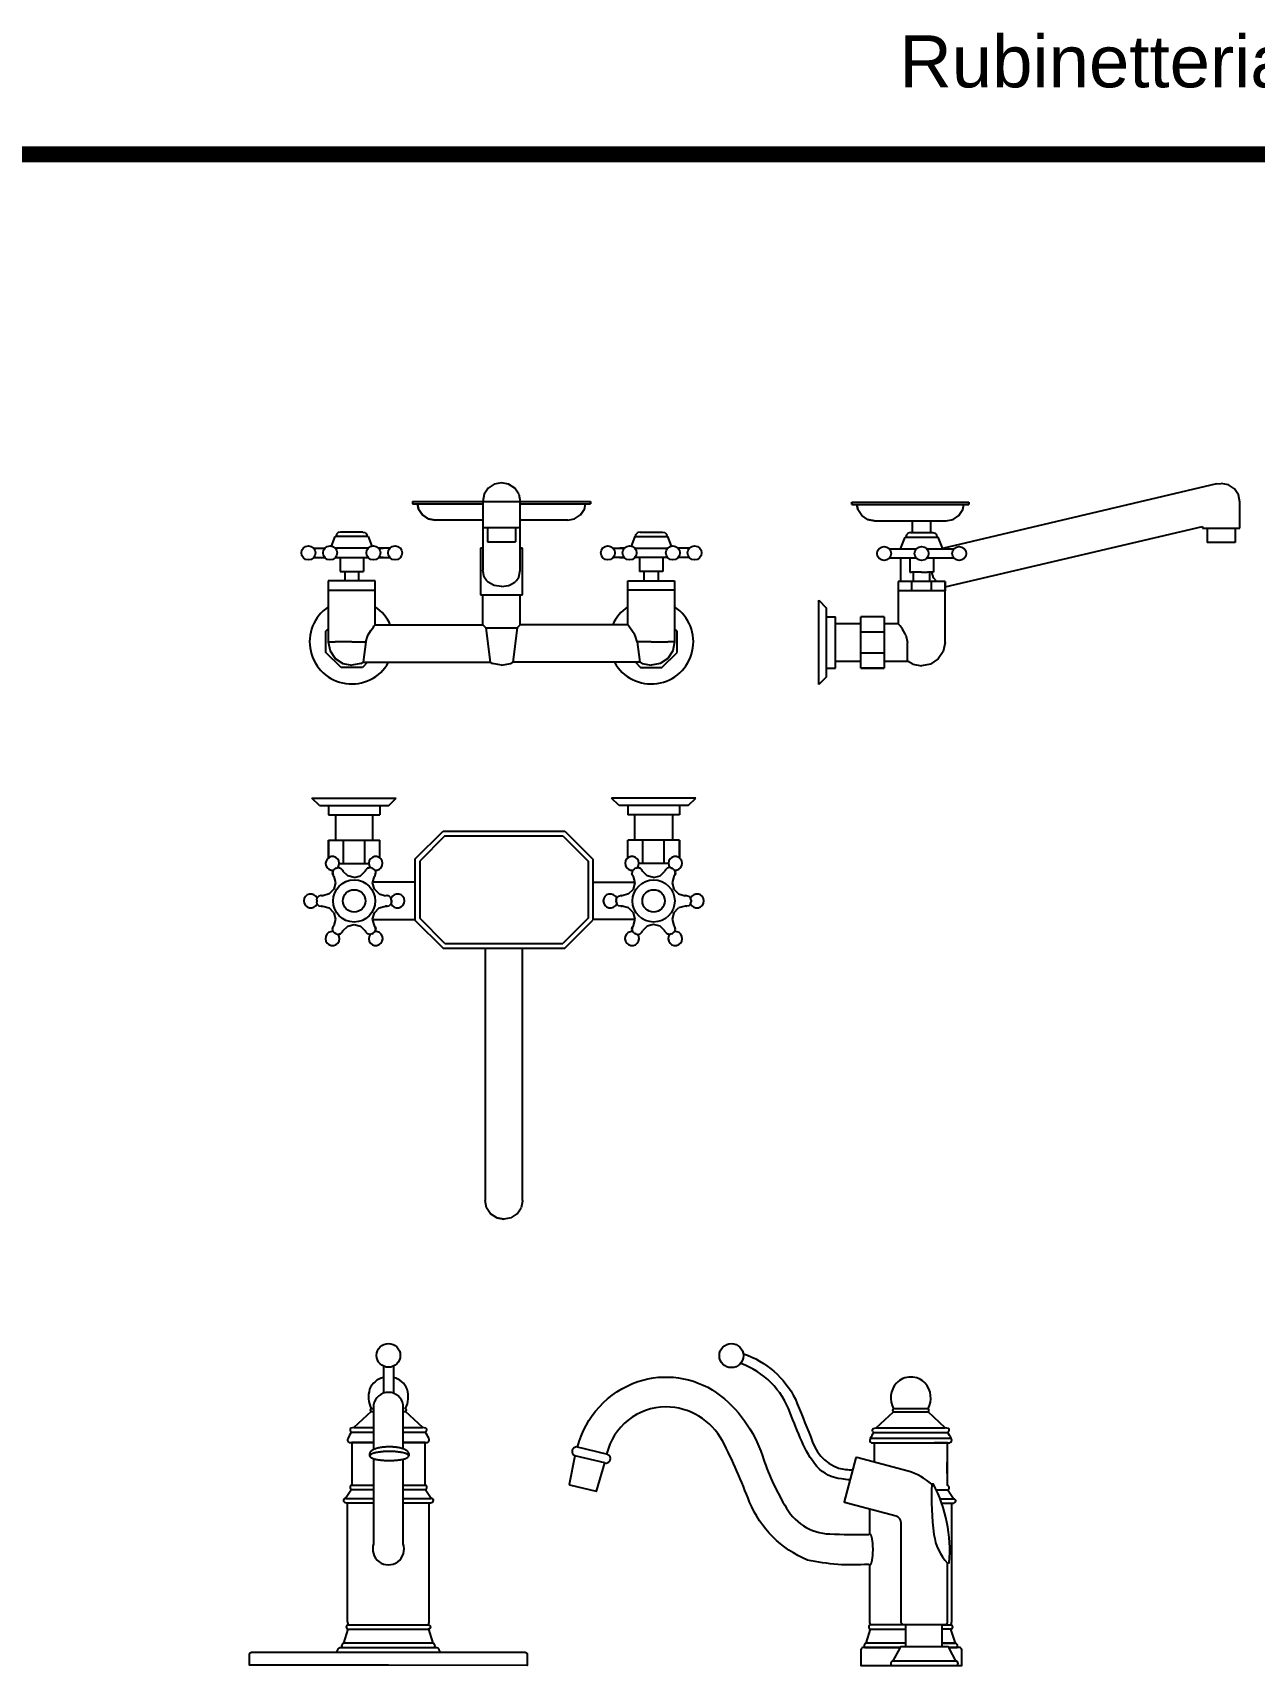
# Model space of a CAD drawing. Header units: millimetres. Extents: x 500 to 613, y 94 to 180.
# Drawn here: x 556.98 to 589.61, y 135.49 to 179.08 of the extents above; entities that cross this region are included whole.
import ezdxf

# ---------------------------------------------------------------- set-up
doc = ezdxf.new("R2010")
doc.units = ezdxf.units.MM
doc.layers.add('RUBINETTI', color=251, linetype='Continuous')
doc.layers.add('www.archweb.it - blocchi dwg', color=2, linetype='Continuous')
doc.styles.get("Standard").update_dxf_attribs({"font": 'arial.ttf'})

msp = doc.modelspace()

# ---------------------------------------------------------------- linework, layer by layer
at = {"layer": 'RUBINETTI', "linetype": 'ByBlock'}
for p, q in [((569.313, 167.025), (569.15, 166.916)), ((569.505, 167.062), (569.313, 167.025)), ((569.696, 167.025), (569.505, 167.062)), ((569.858, 166.916), (569.696, 167.025)), ((588.597, 167.029), (581.285, 165.304)), ((588.597, 167.029), (588.725, 167.046)), ((588.918, 167.008), (588.725, 167.046)), ((589.08, 166.9), (588.918, 167.008)), ((567.129, 166.565), (569.005, 166.565)), ((567.129, 166.565), (567.129, 166.502)), ((567.129, 166.565), (567.129, 166.502)), ((569.005, 166.565), (569.004, 165.862)), ((569.005, 166.562), (569.004, 165.862)), ((569.043, 166.753), (569.005, 166.563)), ((569.15, 166.916), (569.043, 166.753)), ((569.966, 166.753), (569.858, 166.916)), ((569.966, 166.753), (570.004, 166.562)), ((570.003, 166.565), (571.879, 166.565)), ((570.004, 166.556), (570.004, 166.562)), ((570.004, 166.559), (570.004, 166.556)), ((571.879, 166.565), (571.879, 166.502)), ((571.879, 166.502), (571.879, 166.565)), ((578.863, 166.548), (581.989, 166.548)), ((578.863, 166.485), (578.863, 166.548)), ((578.863, 166.548), (578.863, 166.485)), ((581.989, 166.485), (581.989, 166.548)), ((581.989, 166.548), (581.989, 166.485)), ((589.188, 166.738), (589.08, 166.9)), ((589.225, 166.546), (589.188, 166.738)), ((589.225, 165.846), (589.225, 166.546)), ((567.129, 166.502), (569.004, 166.502)), ((567.263, 166.502), (567.29, 166.361)), ((567.29, 166.361), (567.263, 166.502)), ((567.29, 166.361), (567.395, 166.205)), ((567.395, 166.205), (567.29, 166.361)), ((567.395, 166.205), (567.55, 166.101)), ((567.55, 166.101), (567.395, 166.205)), ((567.55, 166.101), (567.735, 166.065)), ((567.735, 166.065), (567.55, 166.101)), ((570.004, 166.502), (571.879, 166.502)), ((571.274, 166.065), (571.458, 166.101)), ((571.274, 166.065), (571.458, 166.101)), ((571.458, 166.101), (571.614, 166.205)), ((571.458, 166.101), (571.614, 166.205)), ((571.614, 166.205), (571.718, 166.361)), ((571.718, 166.361), (571.614, 166.205)), ((571.718, 166.361), (571.745, 166.502)), ((571.718, 166.361), (571.745, 166.502)), ((578.863, 166.485), (581.989, 166.485)), ((578.997, 166.485), (579.025, 166.344)), ((579.025, 166.344), (578.997, 166.485)), ((579.129, 166.189), (579.025, 166.344)), ((579.129, 166.189), (579.025, 166.344)), ((579.284, 166.084), (579.129, 166.189)), ((579.284, 166.084), (579.129, 166.189)), ((581.568, 166.084), (581.723, 166.189)), ((581.568, 166.084), (581.723, 166.189)), ((581.723, 166.189), (581.827, 166.344)), ((581.827, 166.344), (581.723, 166.189)), ((581.827, 166.344), (581.854, 166.485)), ((581.827, 166.344), (581.854, 166.485)), ((565.1, 165.687), (565.085, 165.627)), ((565.145, 165.731), (565.1, 165.687)), ((565.205, 165.747), (565.145, 165.731)), ((565.805, 165.747), (565.865, 165.731)), ((565.865, 165.731), (565.908, 165.687)), ((565.925, 165.627), (565.908, 165.687)), ((569.004, 166.065), (567.735, 166.065)), ((570.004, 165.862), (569.004, 165.862)), ((569.005, 165.862), (569.005, 164.725)), ((569.129, 165.862), (569.129, 165.488)), ((569.879, 165.862), (569.879, 165.488)), ((571.274, 166.065), (570.004, 166.065)), ((573.084, 165.627), (573.1, 165.687)), ((573.144, 165.731), (573.1, 165.687)), ((573.204, 165.747), (573.144, 165.731)), ((573.804, 165.747), (573.864, 165.731)), ((573.864, 165.731), (573.908, 165.687)), ((573.908, 165.687), (573.924, 165.627)), ((579.284, 166.084), (579.469, 166.048)), ((579.469, 166.048), (579.284, 166.084)), ((579.469, 166.048), (581.383, 166.048)), ((580.322, 165.671), (580.305, 165.611)), ((580.365, 165.714), (580.322, 165.671)), ((580.425, 165.731), (580.365, 165.714)), ((580.475, 166.048), (580.475, 165.731)), ((580.975, 165.731), (580.975, 166.048)), ((581.025, 165.731), (581.085, 165.714)), ((581.085, 165.714), (581.13, 165.671)), ((581.145, 165.611), (581.13, 165.671)), ((581.351, 164.286), (588.225, 165.894)), ((581.383, 166.048), (581.568, 166.084)), ((581.383, 166.048), (581.568, 166.084)), ((588.225, 165.894), (588.225, 165.846)), ((588.225, 165.846), (589.225, 165.846)), ((588.351, 165.846), (588.351, 165.471)), ((589.101, 165.846), (589.101, 165.471)), ((564.505, 165.315), (564.505, 165.291)), ((564.505, 165.315), (564.786, 165.315)), ((564.964, 165.373), (565.062, 165.627)), ((565.084, 165.315), (565.066, 165.315)), ((565.943, 165.315), (565.084, 165.315)), ((565.947, 165.627), (566.044, 165.373)), ((566.222, 165.315), (566.344, 165.315)), ((566.504, 165.315), (566.222, 165.315)), ((566.504, 165.291), (566.504, 165.315)), ((568.985, 165.315), (568.942, 165.315)), ((568.985, 165.315), (568.942, 165.315)), ((568.942, 165.315), (568.942, 164.065)), ((569.005, 165.315), (568.985, 165.315)), ((569.005, 165.315), (568.985, 165.315)), ((570.004, 165.315), (570.024, 165.315)), ((570.024, 165.315), (570.004, 165.315)), ((570.024, 165.315), (570.067, 165.315)), ((570.067, 165.315), (570.024, 165.315)), ((570.067, 164.065), (570.067, 165.315)), ((572.505, 165.291), (572.505, 165.315)), ((572.505, 165.315), (572.786, 165.315)), ((572.786, 165.315), (572.665, 165.315)), ((573.062, 165.627), (572.965, 165.373)), ((573.066, 165.315), (573.925, 165.315)), ((573.925, 165.315), (573.943, 165.315)), ((574.045, 165.373), (573.947, 165.627)), ((574.504, 165.315), (574.222, 165.315)), ((574.504, 165.315), (574.504, 165.291)), ((579.86, 165.298), (580.585, 165.298)), ((580.163, 165.298), (580.283, 165.611)), ((580.866, 165.298), (581.588, 165.298)), ((581.289, 165.298), (581.169, 165.611)), ((589.101, 165.471), (588.351, 165.471)), ((564.505, 165.087), (564.505, 165.065)), ((564.505, 165.065), (564.785, 165.065)), ((565.067, 165.065), (565.084, 165.065)), ((565.067, 165.065), (565.084, 165.065)), ((565.084, 165.065), (565.144, 165.065)), ((565.084, 165.065), (565.942, 165.065)), ((565.192, 165.065), (565.192, 164.69)), ((565.817, 165.065), (565.817, 164.69)), ((566.344, 165.065), (566.223, 165.065)), ((566.223, 165.065), (566.504, 165.065)), ((566.504, 165.065), (566.504, 165.087)), ((572.505, 165.065), (572.505, 165.087)), ((572.785, 165.065), (572.505, 165.065)), ((572.665, 165.065), (572.785, 165.065)), ((573.925, 165.065), (573.067, 165.065)), ((573.192, 165.065), (573.192, 164.69)), ((573.817, 165.065), (573.817, 164.69)), ((573.925, 165.065), (573.865, 165.065)), ((573.942, 165.065), (573.925, 165.065)), ((573.942, 165.065), (573.925, 165.065)), ((574.504, 165.065), (574.223, 165.065)), ((574.504, 165.087), (574.504, 165.065)), ((580.586, 165.048), (579.863, 165.048)), ((580.163, 165.048), (580.163, 164.423)), ((580.413, 165.048), (580.413, 164.673)), ((581.589, 165.048), (580.865, 165.048)), ((581.039, 165.048), (581.039, 164.673)), ((564.879, 164.44), (564.879, 162.815)), ((566.129, 164.44), (564.879, 164.44)), ((565.192, 164.69), (565.817, 164.69)), ((565.317, 164.69), (565.317, 164.44)), ((565.692, 164.44), (565.692, 164.69)), ((566.129, 163.267), (566.129, 164.44)), ((569.043, 164.543), (569.005, 164.725)), ((569.107, 164.448), (569.043, 164.543)), ((569.15, 164.407), (569.107, 164.448)), ((569.289, 164.327), (569.15, 164.407)), ((569.719, 164.327), (569.858, 164.407)), ((569.858, 164.407), (569.902, 164.448)), ((569.902, 164.448), (569.966, 164.543)), ((569.966, 164.543), (570.004, 164.725)), ((572.879, 163.267), (572.879, 164.44)), ((572.879, 164.44), (574.129, 164.44)), ((573.817, 164.69), (573.192, 164.69)), ((573.317, 164.44), (573.317, 164.69)), ((573.692, 164.69), (573.692, 164.44)), ((574.129, 164.44), (574.129, 162.815)), ((580.101, 164.423), (580.101, 164.173)), ((580.101, 164.423), (580.101, 164.173)), ((580.413, 164.673), (580.455, 164.673)), ((580.57, 164.673), (580.455, 164.673)), ((580.467, 164.173), (580.467, 164.423)), ((580.511, 164.423), (580.511, 164.673)), ((580.725, 164.673), (580.57, 164.673)), ((580.725, 164.673), (580.882, 164.673)), ((580.997, 164.673), (580.882, 164.673)), ((580.941, 164.423), (580.941, 164.673)), ((580.984, 164.423), (580.984, 164.173)), ((581.047, 164.526), (580.994, 164.673)), ((581.039, 164.673), (580.997, 164.673)), ((581.123, 164.432), (581.047, 164.526)), ((581.351, 164.173), (581.351, 164.423)), ((581.351, 164.423), (581.351, 164.173)), ((564.879, 164.19), (566.129, 164.19)), ((569.005, 163.267), (569.005, 164.065)), ((569.313, 164.319), (569.289, 164.327)), ((569.505, 164.288), (569.313, 164.319)), ((569.505, 164.288), (569.696, 164.319)), ((569.696, 164.319), (569.719, 164.327)), ((570.004, 163.267), (570.004, 164.065)), ((574.129, 164.19), (572.879, 164.19)), ((577.977, 163.923), (578.177, 163.723)), ((580.101, 164.173), (580.101, 163.299)), ((581.351, 162.799), (581.351, 164.173)), ((578.177, 163.485), (578.427, 163.485)), ((579.727, 163.485), (579.101, 163.485)), ((579.727, 163.485), (579.101, 163.485)), ((564.817, 163.099), (564.879, 163.161)), ((564.817, 162.53), (564.817, 163.099)), ((565.946, 163.001), (566.019, 163.121)), ((566.019, 163.121), (566.082, 163.207)), ((566.082, 163.207), (566.099, 163.229)), ((566.099, 163.229), (566.129, 163.267)), ((566.129, 163.267), (569.005, 163.267)), ((569.005, 163.267), (569.043, 163.229)), ((569.082, 163.19), (569.043, 163.229)), ((569.966, 163.229), (569.927, 163.19)), ((570.004, 163.267), (569.966, 163.229)), ((572.879, 163.267), (570.004, 163.267)), ((572.909, 163.229), (572.879, 163.267)), ((572.927, 163.207), (572.909, 163.229)), ((572.989, 163.121), (572.927, 163.207)), ((573.063, 163.001), (572.989, 163.121)), ((574.192, 163.099), (574.129, 163.161)), ((574.192, 162.53), (574.192, 163.099)), ((579.101, 163.299), (578.427, 163.299)), ((579.101, 163.083), (579.727, 163.083)), ((580.101, 163.299), (579.727, 163.299)), ((580.131, 163.26), (580.101, 163.299)), ((580.149, 163.238), (580.131, 163.26)), ((580.211, 163.152), (580.149, 163.238)), ((580.284, 163.032), (580.211, 163.152)), ((564.879, 162.815), (564.927, 162.576)), ((564.879, 162.815), (564.927, 162.815)), ((564.927, 162.815), (565.063, 162.815)), ((565.265, 162.815), (565.063, 162.815)), ((565.505, 162.815), (565.265, 162.815)), ((565.505, 162.815), (565.744, 162.815)), ((565.744, 162.815), (565.883, 162.815)), ((565.883, 162.815), (565.806, 162.267)), ((565.883, 162.815), (565.925, 162.959)), ((565.925, 162.959), (565.946, 163.001)), ((573.084, 162.959), (573.063, 163.001)), ((573.126, 162.815), (573.084, 162.959)), ((573.126, 162.815), (573.203, 162.267)), ((573.265, 162.815), (573.126, 162.815)), ((573.504, 162.815), (573.265, 162.815)), ((573.504, 162.815), (573.744, 162.815)), ((573.744, 162.815), (573.946, 162.815)), ((574.082, 162.815), (573.946, 162.815)), ((574.129, 162.815), (574.082, 162.576)), ((574.129, 162.815), (574.082, 162.815)), ((580.305, 162.99), (580.284, 163.032)), ((580.305, 162.99), (580.351, 162.799)), ((581.351, 162.799), (581.303, 162.559)), ((565.219, 162.128), (564.817, 162.53)), ((564.927, 162.576), (565.063, 162.373)), ((565.063, 162.373), (565.265, 162.238)), ((565.265, 162.238), (565.505, 162.19)), ((565.744, 162.238), (565.505, 162.19)), ((565.744, 162.238), (565.806, 162.267)), ((565.928, 162.267), (565.789, 162.128)), ((565.806, 162.267), (569.203, 162.267)), ((569.203, 162.267), (569.265, 162.238)), ((569.505, 162.19), (569.265, 162.238)), ((569.505, 162.19), (569.744, 162.238)), ((569.744, 162.238), (569.806, 162.267)), ((573.203, 162.267), (569.806, 162.267)), ((573.08, 162.267), (573.219, 162.128)), ((573.265, 162.238), (573.203, 162.267)), ((573.265, 162.238), (573.504, 162.19)), ((573.744, 162.238), (573.504, 162.19)), ((573.946, 162.373), (573.744, 162.238)), ((573.789, 162.128), (574.192, 162.53)), ((574.082, 162.576), (573.946, 162.373)), ((578.427, 162.299), (579.101, 162.299)), ((579.727, 162.513), (579.101, 162.513)), ((579.727, 162.299), (580.351, 162.299)), ((580.487, 162.221), (580.351, 162.299)), ((580.487, 162.221), (580.725, 162.173)), ((580.965, 162.221), (580.725, 162.173)), ((581.168, 162.356), (580.965, 162.221)), ((581.303, 162.559), (581.168, 162.356)), ((565.789, 162.128), (565.219, 162.128)), ((573.219, 162.128), (573.789, 162.128)), ((578.177, 161.873), (577.977, 161.673)), ((578.177, 162.111), (578.427, 162.111)), ((579.727, 162.111), (579.101, 162.111)), ((579.101, 162.111), (579.727, 162.111)), ((564.443, 158.644), (566.693, 158.644)), ((564.643, 158.444), (564.443, 158.644)), ((564.643, 158.444), (566.493, 158.444)), ((564.881, 158.444), (564.881, 158.194)), ((566.255, 158.444), (566.255, 158.194)), ((566.493, 158.444), (566.693, 158.644)), ((574.693, 158.644), (572.443, 158.644)), ((572.643, 158.444), (572.443, 158.644)), ((574.493, 158.444), (572.643, 158.444)), ((572.881, 158.444), (572.881, 158.194)), ((574.255, 158.444), (574.255, 158.194)), ((574.493, 158.444), (574.693, 158.644)), ((564.881, 158.194), (566.255, 158.194)), ((565.069, 158.194), (565.069, 157.52)), ((566.069, 157.52), (566.069, 158.194)), ((574.255, 158.194), (572.881, 158.194)), ((573.068, 157.52), (573.068, 158.194)), ((574.068, 158.194), (574.068, 157.52)), ((564.881, 157.52), (566.255, 157.52)), ((564.881, 157.044), (564.881, 157.52)), ((564.881, 157.52), (564.881, 157.044)), ((565.283, 156.894), (565.283, 157.52)), ((565.853, 156.894), (565.853, 157.52)), ((566.255, 157.046), (566.255, 157.52)), ((566.255, 157.046), (566.255, 157.52)), ((567.193, 157.008), (567.943, 157.758)), ((567.995, 157.632), (567.319, 156.956)), ((567.943, 157.758), (571.193, 157.758)), ((567.995, 157.632), (571.141, 157.632)), ((571.141, 157.632), (571.818, 156.956)), ((571.193, 157.758), (571.943, 157.008)), ((574.255, 157.52), (572.881, 157.52)), ((572.881, 157.046), (572.881, 157.52)), ((572.881, 157.046), (572.881, 157.52)), ((573.283, 156.894), (573.283, 157.52)), ((573.853, 156.894), (573.853, 157.52)), ((574.255, 157.044), (574.255, 157.52)), ((574.255, 157.52), (574.255, 157.044)), ((567.193, 157.008), (567.193, 155.382)), ((567.319, 156.956), (567.319, 155.434)), ((571.818, 156.956), (571.818, 155.434)), ((571.943, 157.008), (571.943, 155.382)), ((564.989, 156.646), (565.005, 156.706)), ((565.005, 156.706), (564.989, 156.646)), ((564.989, 156.646), (565.005, 156.586)), ((565.005, 156.586), (564.989, 156.646)), ((565.046, 156.748), (565.005, 156.706)), ((565.005, 156.706), (565.016, 156.717)), ((565.005, 156.706), (565.016, 156.717)), ((565.011, 156.577), (565.005, 156.586)), ((565.005, 156.586), (565.011, 156.577)), ((565.011, 156.577), (565.026, 156.551)), ((565.011, 156.577), (565.026, 156.551)), ((565.026, 156.551), (565.073, 156.379)), ((565.026, 156.551), (565.073, 156.379)), ((565.046, 156.748), (565.069, 156.761)), ((565.069, 156.761), (565.091, 156.773)), ((565.091, 156.773), (565.069, 156.761)), ((565.091, 156.773), (565.148, 156.788)), ((565.148, 156.788), (565.208, 156.772)), ((565.175, 156.894), (565.283, 156.894)), ((565.252, 156.728), (565.208, 156.772)), ((565.252, 156.728), (565.256, 156.719)), ((565.256, 156.719), (565.252, 156.728)), ((565.256, 156.719), (565.271, 156.692)), ((565.396, 156.566), (565.271, 156.692)), ((565.283, 156.894), (565.853, 156.894)), ((565.569, 156.52), (565.396, 156.566)), ((565.569, 156.52), (565.74, 156.566)), ((565.865, 156.692), (565.74, 156.566)), ((565.853, 156.894), (565.96, 156.894)), ((565.88, 156.719), (565.865, 156.692)), ((565.88, 156.719), (565.884, 156.728)), ((565.884, 156.728), (565.88, 156.719)), ((565.929, 156.772), (565.884, 156.728)), ((565.929, 156.772), (565.989, 156.788)), ((565.989, 156.788), (565.929, 156.772)), ((566.046, 156.773), (565.989, 156.788)), ((566.046, 156.773), (566.069, 156.761)), ((566.063, 156.379), (566.11, 156.551)), ((566.069, 156.761), (566.09, 156.748)), ((566.09, 156.748), (566.131, 156.706)), ((566.125, 156.577), (566.11, 156.551)), ((566.125, 156.577), (566.131, 156.586)), ((566.131, 156.586), (566.125, 156.577)), ((566.131, 156.706), (566.148, 156.646)), ((566.131, 156.586), (566.148, 156.646)), ((573.005, 156.706), (572.989, 156.646)), ((573.005, 156.586), (572.989, 156.646)), ((573.046, 156.748), (573.005, 156.706)), ((573.011, 156.577), (573.005, 156.586)), ((573.005, 156.586), (573.011, 156.577)), ((573.011, 156.577), (573.026, 156.551)), ((573.073, 156.379), (573.026, 156.551)), ((573.068, 156.761), (573.046, 156.748)), ((573.09, 156.773), (573.068, 156.761)), ((573.09, 156.773), (573.148, 156.788)), ((573.208, 156.772), (573.148, 156.788)), ((573.148, 156.788), (573.208, 156.772)), ((573.283, 156.894), (573.176, 156.894)), ((573.208, 156.772), (573.252, 156.728)), ((573.256, 156.719), (573.252, 156.728)), ((573.252, 156.728), (573.256, 156.719)), ((573.256, 156.719), (573.271, 156.692)), ((573.271, 156.692), (573.396, 156.566)), ((573.853, 156.894), (573.283, 156.894)), ((573.568, 156.52), (573.396, 156.566)), ((573.568, 156.52), (573.74, 156.566)), ((573.74, 156.566), (573.865, 156.692)), ((573.961, 156.894), (573.853, 156.894)), ((573.88, 156.719), (573.865, 156.692)), ((573.884, 156.728), (573.88, 156.719)), ((573.88, 156.719), (573.884, 156.728)), ((573.884, 156.728), (573.929, 156.772)), ((573.989, 156.788), (573.929, 156.772)), ((574.045, 156.773), (573.989, 156.788)), ((574.068, 156.761), (574.045, 156.773)), ((574.045, 156.773), (574.068, 156.761)), ((574.11, 156.551), (574.063, 156.379)), ((574.11, 156.551), (574.063, 156.379)), ((574.09, 156.748), (574.068, 156.761)), ((574.09, 156.748), (574.131, 156.706)), ((574.125, 156.577), (574.11, 156.551)), ((574.125, 156.577), (574.11, 156.551)), ((574.131, 156.706), (574.12, 156.717)), ((574.131, 156.706), (574.12, 156.717)), ((574.125, 156.577), (574.131, 156.586)), ((574.131, 156.586), (574.125, 156.577)), ((574.148, 156.646), (574.131, 156.706)), ((574.131, 156.706), (574.148, 156.646)), ((574.148, 156.646), (574.131, 156.586)), ((574.131, 156.586), (574.148, 156.646)), ((564.901, 156.082), (564.73, 156.036)), ((565.026, 156.208), (564.901, 156.082)), ((565.073, 156.379), (565.026, 156.208)), ((566.11, 156.208), (566.063, 156.379)), ((566.069, 156.392), (566.064, 156.386)), ((566.069, 156.399), (566.069, 156.392)), ((567.193, 156.396), (566.069, 156.396)), ((566.235, 156.082), (566.11, 156.208)), ((566.235, 156.082), (566.408, 156.036)), ((571.943, 156.396), (573.068, 156.396)), ((572.901, 156.082), (572.729, 156.036)), ((572.901, 156.082), (573.026, 156.208)), ((573.026, 156.208), (573.073, 156.379)), ((573.068, 156.399), (573.068, 156.392)), ((573.068, 156.392), (573.072, 156.386)), ((574.063, 156.379), (574.11, 156.208)), ((574.11, 156.208), (574.235, 156.082)), ((574.235, 156.082), (574.406, 156.036)), ((564.569, 155.92), (564.584, 155.978)), ((564.569, 155.92), (564.569, 155.896)), ((564.569, 155.896), (564.569, 155.87)), ((564.569, 155.896), (564.569, 155.87)), ((564.584, 155.812), (564.569, 155.87)), ((564.584, 155.978), (564.629, 156.021)), ((564.629, 155.769), (564.584, 155.812)), ((564.584, 155.812), (564.629, 155.769)), ((564.689, 156.038), (564.629, 156.021)), ((564.629, 155.769), (564.689, 155.752)), ((564.699, 156.037), (564.689, 156.038)), ((564.699, 155.753), (564.689, 155.752)), ((564.699, 156.037), (564.73, 156.036)), ((564.73, 156.036), (564.699, 156.037)), ((564.699, 155.753), (564.73, 155.754)), ((564.699, 155.753), (564.73, 155.754)), ((564.73, 155.754), (564.901, 155.709)), ((565.026, 155.582), (564.901, 155.709)), ((566.11, 155.582), (566.235, 155.709)), ((566.235, 155.709), (566.408, 155.754)), ((566.438, 156.037), (566.408, 156.036)), ((566.438, 156.037), (566.408, 156.036)), ((566.438, 155.753), (566.408, 155.754)), ((566.408, 155.754), (566.438, 155.753)), ((566.438, 156.037), (566.448, 156.038)), ((566.448, 155.752), (566.438, 155.753)), ((566.438, 155.753), (566.448, 155.752)), ((566.508, 156.021), (566.448, 156.038)), ((566.448, 155.752), (566.508, 155.769)), ((566.552, 155.978), (566.508, 156.021)), ((566.508, 156.021), (566.552, 155.978)), ((566.552, 155.812), (566.508, 155.769)), ((566.568, 155.92), (566.552, 155.978)), ((566.568, 155.87), (566.552, 155.812)), ((566.568, 155.92), (566.569, 155.896)), ((566.569, 155.896), (566.568, 155.87)), ((566.568, 155.87), (566.569, 155.896)), ((572.569, 155.92), (572.568, 155.896)), ((572.568, 155.896), (572.569, 155.87)), ((572.569, 155.87), (572.568, 155.896)), ((572.569, 155.92), (572.584, 155.978)), ((572.569, 155.87), (572.584, 155.812)), ((572.584, 155.978), (572.629, 156.021)), ((572.629, 156.021), (572.584, 155.978)), ((572.584, 155.812), (572.629, 155.769)), ((572.629, 156.021), (572.689, 156.038)), ((572.689, 155.752), (572.629, 155.769)), ((572.699, 156.037), (572.689, 156.038)), ((572.689, 155.752), (572.699, 155.753)), ((572.699, 155.753), (572.689, 155.752)), ((572.699, 156.037), (572.729, 156.036)), ((572.699, 156.037), (572.729, 156.036)), ((572.699, 155.753), (572.729, 155.754)), ((572.729, 155.754), (572.699, 155.753)), ((572.901, 155.709), (572.729, 155.754)), ((573.026, 155.582), (572.901, 155.709)), ((574.11, 155.582), (574.235, 155.709)), ((574.406, 155.754), (574.235, 155.709)), ((574.438, 156.037), (574.406, 156.036)), ((574.406, 156.036), (574.438, 156.037)), ((574.438, 155.753), (574.406, 155.754)), ((574.438, 155.753), (574.406, 155.754)), ((574.438, 156.037), (574.448, 156.038)), ((574.438, 155.753), (574.448, 155.752)), ((574.448, 156.038), (574.508, 156.021)), ((574.508, 155.769), (574.448, 155.752)), ((574.552, 155.978), (574.508, 156.021)), ((574.508, 155.769), (574.552, 155.812)), ((574.552, 155.812), (574.508, 155.769)), ((574.568, 155.92), (574.552, 155.978)), ((574.552, 155.812), (574.568, 155.87)), ((574.568, 155.92), (574.568, 155.896)), ((574.568, 155.896), (574.568, 155.87)), ((574.568, 155.896), (574.568, 155.87)), ((564.989, 155.144), (565.005, 155.204)), ((565.011, 155.213), (565.005, 155.204)), ((565.005, 155.204), (565.011, 155.213)), ((565.011, 155.213), (565.026, 155.239)), ((565.026, 155.582), (565.073, 155.411)), ((565.073, 155.411), (565.026, 155.239)), ((565.271, 155.098), (565.396, 155.224)), ((565.396, 155.224), (565.569, 155.27)), ((565.569, 155.27), (565.74, 155.224)), ((565.74, 155.224), (565.865, 155.098)), ((566.063, 155.411), (566.11, 155.582)), ((566.11, 155.239), (566.063, 155.411)), ((566.066, 155.396), (567.193, 155.396)), ((566.125, 155.213), (566.11, 155.239)), ((566.125, 155.213), (566.11, 155.239)), ((566.125, 155.213), (566.131, 155.204)), ((566.131, 155.204), (566.125, 155.213)), ((566.148, 155.144), (566.131, 155.204)), ((566.131, 155.204), (566.148, 155.144)), ((567.193, 155.382), (567.943, 154.632)), ((567.995, 154.758), (567.319, 155.434)), ((571.818, 155.434), (571.141, 154.758)), ((571.193, 154.632), (571.943, 155.382)), ((573.07, 155.396), (571.943, 155.396)), ((572.989, 155.144), (573.005, 155.204)), ((573.005, 155.204), (572.989, 155.144)), ((573.011, 155.213), (573.005, 155.204)), ((573.005, 155.204), (573.011, 155.213)), ((573.011, 155.213), (573.026, 155.239)), ((573.011, 155.213), (573.026, 155.239)), ((573.073, 155.411), (573.026, 155.582)), ((573.026, 155.239), (573.073, 155.411)), ((573.396, 155.224), (573.271, 155.098)), ((573.568, 155.27), (573.396, 155.224)), ((573.74, 155.224), (573.568, 155.27)), ((573.865, 155.098), (573.74, 155.224)), ((574.11, 155.582), (574.063, 155.411)), ((574.063, 155.411), (574.11, 155.239)), ((574.125, 155.213), (574.11, 155.239)), ((574.125, 155.213), (574.131, 155.204)), ((574.131, 155.204), (574.125, 155.213)), ((574.148, 155.144), (574.131, 155.204)), ((565.005, 155.084), (564.989, 155.144)), ((565.046, 155.042), (565.005, 155.084)), ((565.069, 155.029), (565.046, 155.042)), ((565.046, 155.042), (565.069, 155.029)), ((565.091, 155.017), (565.069, 155.029)), ((565.091, 155.017), (565.148, 155.002)), ((565.148, 155.002), (565.208, 155.018)), ((565.208, 155.018), (565.148, 155.002)), ((565.208, 155.018), (565.252, 155.062)), ((565.252, 155.062), (565.208, 155.018)), ((565.256, 155.071), (565.252, 155.062)), ((565.256, 155.071), (565.271, 155.098)), ((565.256, 155.071), (565.271, 155.098)), ((565.88, 155.071), (565.865, 155.098)), ((565.88, 155.071), (565.884, 155.062)), ((565.884, 155.062), (565.88, 155.071)), ((565.884, 155.062), (565.929, 155.018)), ((565.989, 155.002), (565.929, 155.018)), ((566.046, 155.017), (565.989, 155.002)), ((566.069, 155.029), (566.046, 155.017)), ((566.046, 155.017), (566.069, 155.029)), ((566.09, 155.042), (566.069, 155.029)), ((566.09, 155.042), (566.131, 155.084)), ((566.148, 155.144), (566.131, 155.084)), ((566.131, 155.084), (566.148, 155.144)), ((572.989, 155.144), (573.005, 155.084)), ((573.005, 155.084), (572.989, 155.144)), ((573.046, 155.042), (573.005, 155.084)), ((573.046, 155.042), (573.068, 155.029)), ((573.068, 155.029), (573.09, 155.017)), ((573.09, 155.017), (573.068, 155.029)), ((573.09, 155.017), (573.148, 155.002)), ((573.148, 155.002), (573.208, 155.018)), ((573.252, 155.062), (573.208, 155.018)), ((573.256, 155.071), (573.252, 155.062)), ((573.252, 155.062), (573.256, 155.071)), ((573.256, 155.071), (573.271, 155.098)), ((573.88, 155.071), (573.865, 155.098)), ((573.88, 155.071), (573.865, 155.098)), ((573.88, 155.071), (573.884, 155.062)), ((573.929, 155.018), (573.884, 155.062)), ((573.884, 155.062), (573.929, 155.018)), ((573.989, 155.002), (573.929, 155.018)), ((573.929, 155.018), (573.989, 155.002)), ((574.045, 155.017), (573.989, 155.002)), ((574.045, 155.017), (574.068, 155.029)), ((574.068, 155.029), (574.09, 155.042)), ((574.09, 155.042), (574.068, 155.029)), ((574.09, 155.042), (574.131, 155.084)), ((574.131, 155.084), (574.148, 155.144)), ((567.943, 154.632), (571.193, 154.632)), ((567.995, 154.758), (571.141, 154.758)), ((569.069, 154.632), (569.069, 147.901)), ((569.069, 154.632), (569.069, 147.901)), ((570.068, 147.896), (570.068, 154.632)), ((569.069, 147.896), (569.069, 147.901)), ((569.106, 147.703), (569.069, 147.896)), ((570.068, 147.88), (570.03, 147.703)), ((570.068, 147.894), (570.068, 147.88)), ((569.214, 147.541), (569.106, 147.703)), ((569.376, 147.433), (569.214, 147.541)), ((569.376, 147.433), (569.568, 147.396)), ((569.568, 147.396), (569.376, 147.433)), ((569.76, 147.433), (569.568, 147.396)), ((569.76, 147.433), (569.922, 147.541)), ((569.922, 147.541), (570.03, 147.703))]:
    msp.add_line(p, q, dxfattribs=at)
at = {"layer": 'RUBINETTI', "linetype": 'ByBlock', "extrusion": (0, -1, 4.44089e-16)}
for p, q in [((569.005, 166.563), (570.004, 166.562)), ((570.004, 164.725), (570.004, 166.556)), ((565.805, 165.747), (565.205, 165.747)), ((573.204, 165.747), (573.804, 165.747)), ((565.947, 165.627), (565.062, 165.627)), ((569.129, 165.488), (569.879, 165.488)), ((573.062, 165.627), (573.947, 165.627)), ((568.942, 164.065), (570.067, 164.065)), ((569.082, 163.19), (569.927, 163.19)), ((569.082, 163.19), (569.203, 162.267)), ((569.927, 163.19), (569.806, 162.267))]:
    msp.add_line(p, q, dxfattribs=at)
at = {"layer": 'RUBINETTI', "linetype": 'ByBlock', "extrusion": (-1, -9.86076e-32, -4.44089e-16)}
for p, q in [((580.425, 165.731), (581.025, 165.731)), ((580.283, 165.611), (581.169, 165.611)), ((581.351, 164.423), (580.101, 164.423)), ((577.977, 161.673), (577.977, 163.923)), ((581.351, 164.173), (580.101, 164.173)), ((578.177, 163.723), (578.177, 161.873)), ((578.427, 162.111), (578.427, 163.485)), ((579.101, 162.111), (579.101, 163.485)), ((579.727, 163.485), (579.727, 162.111)), ((580.351, 162.299), (580.351, 162.799))]:
    msp.add_line(p, q, dxfattribs=at)
at = {"layer": 'RUBINETTI'}
for p, q in [((566.024, 142.346, 0.005), (566.09, 142.346, 0.005)), ((566.024, 142.267, 0.005), (566.09, 142.267, 0.005)), ((566.878, 142.346, 0.005), (566.906, 142.346, 0.005)), ((566.878, 142.267, 0.005), (566.944, 142.267, 0.005)), ((565.501, 141.716, 0.005), (566.09, 141.716, 0.005)), ((565.563, 141.834, 0.005), (566.09, 141.834, 0.005)), ((566.878, 141.834, 0.005), (567.405, 141.834, 0.005)), ((566.878, 141.716, 0.005), (567.467, 141.716, 0.005)), ((565.34, 139.942, 0.005), (566.09, 139.942, 0.005)), ((565.502, 140.178, 0.005), (566.09, 140.178, 0.005)), ((565.503, 140.297, 0.005), (566.09, 140.297, 0.005)), ((566.878, 140.297, 0.005), (567.465, 140.297, 0.005)), ((566.878, 140.178, 0.005), (567.466, 140.178, 0.005)), ((566.878, 139.942, 0.005), (567.628, 139.942, 0.005)), ((565.392, 139.824, 0.005), (566.09, 139.824, 0.005)), ((566.878, 139.824, 0.005), (567.576, 139.824, 0.005))]:
    msp.add_line(p, q, dxfattribs=at)
at = {"layer": 'RUBINETTI', "extrusion": (1, 0, 0)}
for points, elevation in [([(143.474, 0.01), (142.752, 0.01)], 566.349), ([(143.474, 0.01), (142.752, 0.01)], 566.619), ([(141.142, 0.005), (141.075, 0.005)], 567.026)]:
    msp.add_lwpolyline(points, dxfattribs=dict(at, elevation=elevation))
at = {"layer": 'RUBINETTI'}
for points, elevation in [([(578.813, 140.437, -0.028967), (578.589, 140.466, -0.187586), (577.927, 140.793, -0.074962), (577.524, 141.471, -0.012741), (577.216, 142.227, 0.221998), (575.897, 143.545)], 0.01), ([(575.967, 143.805, -0.195754), (577.355, 142.597, 0.008932), (577.77, 141.582, 0.25556), (578.507, 140.753, 0.049193), (578.884, 140.703)], 0.01), ([(566.349, 143.175, 0.237434), (565.982, 142.857, 0.18624), (566.024, 142.346, 0.621959), (566.024, 142.267), (565.563, 141.834), (565.481, 141.822, 0.614106), (565.501, 141.716, 0.056661), (565.407, 141.548, 0.549694), (565.439, 141.44), (565.503, 141.44), (565.503, 140.297, 0.740501), (565.502, 140.178), (565.34, 139.942, 0.581805), (565.288, 139.865, 0.29057), (565.392, 139.824)], 0.005), ([(567.576, 139.824, 0.29057), (567.68, 139.865, 0.581805), (567.628, 139.942), (567.466, 140.178, 0.740501), (567.465, 140.297), (567.465, 141.44), (567.529, 141.44, 0.549694), (567.561, 141.548, 0.056661), (567.467, 141.716, 0.614106), (567.487, 141.822), (567.405, 141.834), (566.944, 142.267, 0.621959), (566.944, 142.346, 0.18624), (566.986, 142.857, 0.237376), (566.619, 143.175)], 0.005), ([(571.538, 141.308, -0.255841), (573.148, 143.064, -0.234855), (575.25, 142.765, -0.156979), (576.472, 141.079, 0.054951), (577.068, 139.762, 0.271649), (578.274, 138.993, 0.010264), (579.305, 138.976), (579.343, 138.995)], 0.01), ([(579.359, 141.539, -0.056661), (579.453, 141.706, -0.614106), (579.433, 141.812), (579.515, 141.824), (579.976, 142.257), (580.896, 142.257, 0.621959), (580.896, 142.336, 0.315403), (580.82, 143.023, 0.19853), (580.436, 143.183, 0.19853), (580.052, 143.023, 0.315403), (579.976, 142.336)], 0.009), ([(580.896, 142.336, 0.315403), (580.82, 143.023, 0.19853), (580.436, 143.183)], 0.01), ([(566.878, 141.266), (566.878, 142.441, 0.369138), (566.484, 142.775, 0.369138), (566.09, 142.441), (566.09, 141.248)], 0.006), ([(579.344, 138.161), (579.305, 138.181, -0.072793), (577.677, 138.297, -0.195735), (576.128, 139.843, 0.030735), (575.406, 141.48, 0.274371), (573.896, 142.385, 0.348789), (572.313, 141.122)], 0.01), ([(580.896, 142.336), (579.976, 142.336, 0.621959), (579.976, 142.257)], 0.009), ([(581.513, 141.539, 0.056661), (581.419, 141.706, 0.614106), (581.439, 141.812), (581.357, 141.824), (580.896, 142.257)], 0.009), ([(572.268, 140.89, 0.924092), (572.342, 141.115), (571.5, 141.317, 0.75824), (571.46, 141.083)], 0.01), ([(581.276, 136.076), (581.626, 136.076), (581.508, 136.45, 0.859578), (581.507, 136.568, 0.087103), (581.528, 136.647), (581.528, 139.814, 0.29057), (581.632, 139.855, 0.581805), (581.58, 139.932), (581.418, 140.169, 0.740501), (581.417, 140.287), (581.417, 141.43), (581.481, 141.43, 0.549694), (581.513, 141.539), (579.359, 141.539, 0.549694), (579.391, 141.43), (579.455, 141.43), (579.455, 140.912)], 0.009), ([(566.09, 141.003), (566.09, 138.732, 1.426507), (566.878, 138.732), (566.878, 140.991)], 0.006), ([(580.996, 140.32, 0.045735), (581.056, 138.978, 0.160602), (581.421, 138.216), (581.465, 138.223, 0.139282), (581.04, 140.327), (580.996, 140.32, 0.116271), (580.366, 140.668), (578.991, 141.037), (578.971, 141.026), (578.656, 139.853), (578.668, 139.834)], 0.009), ([(580.175, 139.283, 0.354984), (580.044, 139.465), (578.668, 139.834)], 0.009), ([(580.301, 135.978), (580.301, 136.568), (579.365, 136.568, -0.087103), (579.344, 136.647), (579.344, 138.161)], 0.009), ([(565.39, 136.647, 0.087103), (565.411, 136.568), (567.553, 136.568, -0.859578), (567.554, 136.45), (567.672, 136.076), (565.292, 136.076), (565.41, 136.45), (567.554, 136.45)], 0.012), ([(565.411, 136.568, 0.859578), (565.41, 136.45)], 0.012), ([(567.553, 136.568, 0.087103), (567.574, 136.647)], 0.012), ([(579.365, 136.568, 0.859578), (579.364, 136.45)], 0.009), ([(580.175, 136.618, 0.256571), (580.222, 136.577), (580.31, 136.577), (581.286, 136.577), (581.374, 136.577, 0.256571), (581.421, 136.618)], 0.009), ([(565.292, 136.076, 0.631794), (565.257, 135.958), (566.482, 135.958), (567.708, 135.958, 0.631794), (567.672, 136.076)], 0.012), ([(579.246, 136.076, 0.631794), (579.211, 135.958), (580.148, 135.958), (579.915, 135.958)], 0.01), ([(581.661, 135.958, 0.631794), (581.626, 136.076), (581.276, 136.076)], 0.01), ([(566.484, 135.958), (567.779, 135.958, -0.335755), (567.835, 135.899, 0.338946), (567.89, 135.84), (570.138, 135.84, -0.285748), (570.194, 135.785), (570.194, 135.485), (566.484, 135.486), (562.774, 135.486), (562.774, 135.785, -0.285748), (562.83, 135.84), (565.078, 135.84, 0.338946), (565.133, 135.899, -0.335755), (565.189, 135.958), (566.484, 135.958)], 0.01), ([(580.148, 135.958), (579.158, 135.958, 0.286536), (579.102, 135.903), (579.102, 135.485), (581.801, 135.485), (581.801, 135.79)], 0.01), ([(579.961, 135.604, 0.637422), (579.925, 135.486)], 0.009), ([(581.46, 135.948, 0.200324), (581.423, 135.978), (580.179, 135.978, 0.200324), (580.142, 135.948), (579.961, 135.604), (581.635, 135.604)], 0.009), ([(581.677, 135.486, 0.637422), (581.641, 135.604), (581.46, 135.948)], 0.01), ([(581.677, 135.486, 0.631794), (581.641, 135.604)], 0.009), ([(581.801, 135.79), (581.801, 135.903, 0.286059), (581.745, 135.958), (581.676, 135.958)], 0.01)]:
    msp.add_lwpolyline(points, format="xyb", dxfattribs=dict(at, elevation=elevation))
at = {"layer": 'RUBINETTI', "extrusion": (0, 1, 0)}
for points, elevation in [([(-579.453, 0.009), (-581.419, 0.012)], 141.706), ([(-579.515, 0.009), (-581.357, 0.012)], 141.824), ([(-579.455, 0.009), (-581.417, 0.012), (-581.06, 0.011)], 141.43), ([(-581.117, 0.011), (-581.418, 0.012)], 140.169), ([(-581.216, 0.011), (-581.58, 0.012)], 139.932)]:
    msp.add_lwpolyline(points, dxfattribs=dict(at, elevation=elevation))
at = {"layer": 'RUBINETTI', "extrusion": (0, 1, 0), "elevation": 141.44}
msp.add_lwpolyline([(-566.09, 0.006), (-565.503, 0.005)], close=True, dxfattribs=at)
at = {"layer": 'RUBINETTI'}
for points, elevation in [([(567.026, 141.142), (567.026, 141.146), (567.026, 141.151), (567.025, 141.155), (567.024, 141.159), (567.022, 141.164), (567.021, 141.168), (567.019, 141.172), (567.016, 141.177), (567.014, 141.181), (567.011, 141.185), (567.008, 141.189), (567.004, 141.193), (567, 141.198), (566.996, 141.202), (566.992, 141.206), (566.987, 141.21), (566.982, 141.214), (566.976, 141.218), (566.971, 141.222), (566.965, 141.225), (566.959, 141.229), (566.952, 141.233), (566.946, 141.237), (566.939, 141.24), (566.932, 141.244), (566.924, 141.247), (566.916, 141.251), (566.908, 141.254), (566.9, 141.258), (566.892, 141.261), (566.883, 141.264), (566.874, 141.267), (566.865, 141.27), (566.856, 141.273), (566.846, 141.276), (566.836, 141.279), (566.826, 141.281), (566.816, 141.284), (566.806, 141.287), (566.795, 141.289), (566.785, 141.291), (566.774, 141.294), (566.763, 141.296), (566.752, 141.298), (566.74, 141.3), (566.729, 141.302), (566.717, 141.304), (566.706, 141.305), (566.694, 141.307), (566.682, 141.309), (566.67, 141.31), (566.658, 141.311), (566.645, 141.312), (566.633, 141.314), (566.621, 141.315), (566.608, 141.315), (566.596, 141.316), (566.583, 141.317), (566.57, 141.318), (566.558, 141.318), (566.545, 141.318), (566.532, 141.319), (566.519, 141.319), (566.507, 141.319), (566.494, 141.319), (566.481, 141.319), (566.468, 141.318), (566.456, 141.318), (566.443, 141.318), (566.43, 141.317), (566.418, 141.316), (566.405, 141.315), (566.393, 141.315), (566.38, 141.314), (566.368, 141.312), (566.356, 141.311), (566.344, 141.31), (566.332, 141.309), (566.32, 141.307), (566.308, 141.305), (566.296, 141.304), (566.284, 141.302), (566.273, 141.3), (566.262, 141.298), (566.251, 141.296), (566.239, 141.294), (566.229, 141.291), (566.218, 141.289), (566.207, 141.287), (566.197, 141.284), (566.187, 141.281), (566.177, 141.279), (566.167, 141.276), (566.158, 141.273), (566.148, 141.27), (566.139, 141.267), (566.13, 141.264), (566.122, 141.261), (566.113, 141.258), (566.105, 141.254), (566.097, 141.251), (566.089, 141.247), (566.082, 141.244), (566.075, 141.24), (566.068, 141.237), (566.061, 141.233), (566.054, 141.229), (566.048, 141.225), (566.042, 141.222), (566.037, 141.218), (566.032, 141.214), (566.027, 141.21), (566.022, 141.206), (566.017, 141.202), (566.013, 141.198), (566.009, 141.193), (566.006, 141.189), (566.003, 141.185), (566, 141.181), (565.997, 141.177), (565.995, 141.172), (565.993, 141.168), (565.991, 141.164), (565.989, 141.159), (565.988, 141.155), (565.988, 141.151), (565.987, 141.146), (565.987, 141.142)], 0.005), ([(579.344, 138.995), (579.344, 139.653)], 0.009), ([(579.344, 138.161), (579.346, 138.161), (579.348, 138.161), (579.35, 138.162), (579.352, 138.163), (579.354, 138.164), (579.356, 138.165), (579.358, 138.167), (579.36, 138.169), (579.362, 138.171), (579.364, 138.173), (579.366, 138.176), (579.368, 138.179), (579.37, 138.182), (579.372, 138.185), (579.374, 138.189), (579.376, 138.193), (579.377, 138.197), (579.379, 138.201), (579.381, 138.205), (579.383, 138.21), (579.385, 138.215), (579.386, 138.22), (579.388, 138.226), (579.39, 138.231), (579.392, 138.237), (579.393, 138.243), (579.395, 138.249), (579.396, 138.256), (579.398, 138.262), (579.4, 138.269), (579.401, 138.276), (579.403, 138.283), (579.404, 138.29), (579.405, 138.298), (579.407, 138.306), (579.408, 138.313), (579.409, 138.321), (579.411, 138.33), (579.412, 138.338), (579.413, 138.346), (579.414, 138.355), (579.415, 138.364), (579.416, 138.372), (579.417, 138.381), (579.418, 138.39), (579.419, 138.4), (579.42, 138.409), (579.421, 138.418), (579.421, 138.428), (579.422, 138.437), (579.423, 138.447), (579.423, 138.457), (579.424, 138.467), (579.424, 138.477), (579.425, 138.487), (579.425, 138.497), (579.426, 138.507), (579.426, 138.517), (579.426, 138.527), (579.427, 138.537), (579.427, 138.547), (579.427, 138.558), (579.427, 138.568), (579.427, 138.578), (579.427, 138.588), (579.427, 138.598), (579.427, 138.609), (579.427, 138.619), (579.426, 138.629), (579.426, 138.639), (579.426, 138.649), (579.425, 138.659), (579.425, 138.669), (579.424, 138.679), (579.424, 138.689), (579.423, 138.699), (579.423, 138.709), (579.422, 138.718), (579.421, 138.728), (579.421, 138.738), (579.42, 138.747), (579.419, 138.756), (579.418, 138.765), (579.417, 138.775), (579.416, 138.784), (579.415, 138.792), (579.414, 138.801), (579.413, 138.81), (579.412, 138.818), (579.411, 138.826), (579.409, 138.835), (579.408, 138.843), (579.407, 138.85), (579.405, 138.858), (579.404, 138.866), (579.403, 138.873), (579.401, 138.88), (579.4, 138.887), (579.398, 138.894), (579.396, 138.9), (579.395, 138.907), (579.393, 138.913), (579.392, 138.919), (579.39, 138.925), (579.388, 138.93), (579.386, 138.936), (579.385, 138.941), (579.383, 138.946), (579.381, 138.951), (579.379, 138.955), (579.377, 138.959), (579.376, 138.963), (579.374, 138.967), (579.372, 138.971), (579.37, 138.974), (579.368, 138.977), (579.366, 138.98), (579.364, 138.983), (579.362, 138.985), (579.36, 138.987), (579.358, 138.989), (579.356, 138.991), (579.354, 138.992), (579.352, 138.993), (579.35, 138.994), (579.348, 138.995), (579.346, 138.995), (579.344, 138.995)], 0.01), ([(581.276, 135.978), (581.276, 136.568), (581.507, 136.568)], 0.009), ([(580.301, 136.076), (579.246, 136.076), (579.364, 136.45), (580.301, 136.45)], 0.009), ([(580.301, 136.076), (579.951, 136.076)], 0.01), ([(580.169, 136.45), (580.301, 136.45)], 0.01), ([(581.408, 136.45), (581.276, 136.45)], 0.01), ([(581.508, 136.45), (581.276, 136.45)], 0.009), ([(565.078, 135.84), (567.89, 135.84)], 0.01), ([(566.486, 135.958), (567.711, 135.958)], 0.012), ([(581.662, 135.958), (581.453, 135.958), (581.662, 135.958)], 0.01), ([(581.454, 135.958), (581.676, 135.958)], 0.01)]:
    msp.add_lwpolyline(points, dxfattribs=dict(at, elevation=elevation))
at = {"layer": 'RUBINETTI', "extrusion": (0, -1, 0), "elevation": -141.44}
msp.add_lwpolyline([(566.878, 0.006), (567.465, 0.005)], close=True, dxfattribs=at)
at = {"layer": 'RUBINETTI'}
for points, elevation in [([(565.988, 141.069), (565.989, 141.064), (565.993, 141.058), (565.997, 141.052), (566.003, 141.046), (566.009, 141.04), (566.017, 141.035), (566.027, 141.029), (566.037, 141.024), (566.048, 141.018), (566.061, 141.013), (566.075, 141.008), (566.089, 141.003), (566.105, 140.999), (566.122, 140.994), (566.139, 140.99), (566.158, 140.986), (566.177, 140.982), (566.197, 140.978), (566.218, 140.975), (566.239, 140.972), (566.262, 140.969), (566.284, 140.966), (566.308, 140.964), (566.332, 140.961), (566.356, 140.96), (566.38, 140.958), (566.405, 140.957), (566.43, 140.956), (566.456, 140.955), (566.481, 140.955), (566.507, 140.954), (566.532, 140.955), (566.558, 140.955), (566.583, 140.956), (566.608, 140.957), (566.633, 140.958), (566.658, 140.96), (566.682, 140.961), (566.706, 140.964), (566.729, 140.966), (566.752, 140.969), (566.774, 140.972), (566.795, 140.975), (566.816, 140.978), (566.836, 140.982), (566.856, 140.986), (566.874, 140.99), (566.892, 140.994), (566.908, 140.999), (566.924, 141.003), (566.939, 141.008), (566.952, 141.013), (566.965, 141.018), (566.976, 141.024), (566.987, 141.029), (566.996, 141.035), (567.004, 141.04), (567.011, 141.046), (567.016, 141.052), (567.021, 141.058), (567.024, 141.064), (567.026, 141.069), (567.026, 141.075), (567.026, 141.081), (567.024, 141.087), (567.021, 141.093), (567.016, 141.099), (567.011, 141.105), (567.004, 141.111), (566.996, 141.116), (566.987, 141.122), (566.976, 141.127), (566.965, 141.132), (566.952, 141.138), (566.939, 141.143), (566.924, 141.147), (566.908, 141.152), (566.892, 141.157), (566.874, 141.161), (566.856, 141.165), (566.836, 141.169), (566.816, 141.173), (566.795, 141.176), (566.774, 141.179), (566.752, 141.182), (566.729, 141.185), (566.706, 141.187), (566.682, 141.189), (566.658, 141.191), (566.633, 141.193), (566.608, 141.194), (566.583, 141.195), (566.558, 141.196), (566.532, 141.196), (566.507, 141.196), (566.481, 141.196), (566.456, 141.196), (566.43, 141.195), (566.405, 141.194), (566.38, 141.193), (566.356, 141.191), (566.332, 141.189), (566.308, 141.187), (566.284, 141.185), (566.262, 141.182), (566.239, 141.179), (566.218, 141.176), (566.197, 141.173), (566.177, 141.169), (566.158, 141.165), (566.139, 141.161), (566.122, 141.157), (566.105, 141.152), (566.089, 141.147), (566.075, 141.143), (566.061, 141.138), (566.048, 141.132), (566.037, 141.127), (566.027, 141.122), (566.017, 141.116), (566.009, 141.111), (566.003, 141.105), (565.997, 141.099), (565.993, 141.093), (565.989, 141.087), (565.988, 141.081), (565.987, 141.075)], 0.005), ([(572.268, 140.89), (571.46, 141.083), (571.312, 140.314), (571.318, 140.305), (572.033, 140.134), (572.043, 140.139)], 0.01)]:
    msp.add_lwpolyline(points, close=True, dxfattribs=dict(at, elevation=elevation))
at = {"layer": 'RUBINETTI', "extrusion": (-1, 0, 0), "elevation": -565.987}
msp.add_lwpolyline([(-141.075, 0.005), (-141.142, 0.005)], dxfattribs=at)
at = {"layer": 'RUBINETTI', "extrusion": (-0.999958, -0.009132, 0), "elevation": -582.674}
msp.add_lwpolyline([(-134.971, 0.012), (-135.592, 0.011)], dxfattribs=at)
at = {"layer": 'RUBINETTI', "extrusion": (-1, 0.000582259, 0)}
for points, elevation in [([(-136.976, 0.012), (-140.153, 0.005)], -565.31), ([(-136.977, 0.012), (-140.155, 0.005)], -567.495)]:
    msp.add_lwpolyline(points, dxfattribs=dict(at, elevation=elevation))
at = {"layer": 'RUBINETTI', "extrusion": (3.96e-14, 1, 0), "elevation": 139.814}
msp.add_lwpolyline([(-581.259, 0.011), (-581.528, 0.012)], dxfattribs=at)
at = {"layer": 'RUBINETTI', "extrusion": (-0.999998, -0.002217, 0), "elevation": -580.483}
msp.add_lwpolyline([(-135.331, 0.009), (-137.997, 0.009)], dxfattribs=at)
at = {"layer": 'RUBINETTI', "extrusion": (-0.99999, -0.004582, 0), "elevation": -582.041}
msp.add_lwpolyline([(-133.952, 0.009), (-135.558, 0.011)], dxfattribs=at)
at = {"layer": 'RUBINETTI', "linetype": 'ByBlock'}
for centre, radius in [((564.347, 165.189), 0.188), ((564.926, 165.189), 0.188), ((566.083, 165.189), 0.188), ((566.662, 165.189), 0.188), ((572.347, 165.189), 0.188), ((572.926, 165.189), 0.188), ((574.083, 165.189), 0.188), ((574.662, 165.189), 0.188), ((579.723, 165.173), 0.188), ((580.725, 165.173), 0.188), ((581.729, 165.173), 0.188), ((565.569, 155.896), 0.563), ((565.569, 155.896), 0.3), ((573.568, 155.896), 0.563), ((573.568, 155.896), 0.3)]:
    msp.add_circle(centre, radius, dxfattribs=at)
at = {"layer": 'RUBINETTI'}
for centre, radius in [((566.484, 143.762, 0.009), 0.317), ((575.644, 143.755, 0.01), 0.32)]:
    msp.add_circle(centre, radius, dxfattribs=at)
at = {"layer": 'RUBINETTI', "linetype": 'ByBlock'}
for centre, radius, start, end in [((565.505, 162.815), 1.125, 123.7801, 330.8645), ((565.505, 162.815), 1.125, 23.6998, 56.2879), ((573.504, 162.815), 1.125, 123.7121, 156.3002), ((573.504, 162.815), 1.125, 209.1355, 56.2199), ((564.99, 156.898), 0.183, 321.468, 278.4299), ((566.146, 156.898), 0.184, 261.9341, 218.1331), ((572.99, 156.898), 0.184, 321.8669, 278.0659), ((574.146, 156.898), 0.183, 261.5701, 218.532), ((564.411, 155.896), 0.187, 23.6628, 336.196), ((566.725, 155.896), 0.187, 203.804, 156.3372), ((572.411, 155.896), 0.187, 23.6628, 336.196), ((574.725, 155.896), 0.187, 203.804, 156.3372), ((564.99, 154.892), 0.188, 83.5686, 36.5219), ((566.146, 154.892), 0.188, 143.4938, 96.4314), ((572.99, 154.892), 0.188, 83.5686, 36.5062), ((574.146, 154.892), 0.188, 143.4781, 96.4314)]:
    msp.add_arc(centre, radius, start, end, dxfattribs=at)
at = {"layer": 'www.archweb.it - blocchi dwg', "color": 7, "ltscale": 0.02, "true_color": 0xffffff, "const_width": 0.432}
msp.add_lwpolyline([(500.464, 175.832), (611.134, 175.832)], dxfattribs=at)

# ---------------------------------------------------------------- texts
at = {"layer": 'www.archweb.it - blocchi dwg', "color": 2}
msp.add_text('Rubinetteria dwg  /  taps and fittings', height=1.38768, dxfattribs=at).set_placement((580.131, 177.619))

doc.saveas('drawing.dxf')
